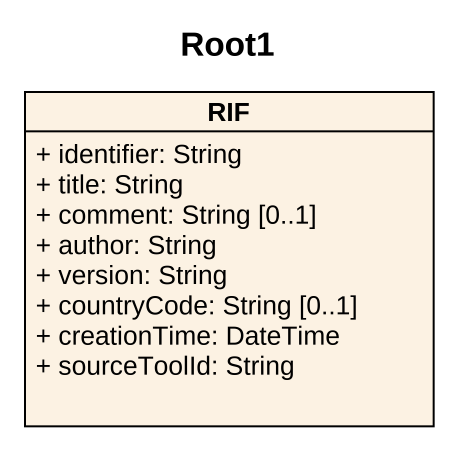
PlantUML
@startuml
title Root1
hide circle
hide empty members
skinparam classAttributeIconSize 0
class RIF {
  + identifier: String
  + title: String
  + comment: String [0..1]
  + author: String
  + version: String
  + countryCode: String [0..1]
  + creationTime: DateTime
  + sourceToolId: String
}
@enduml
